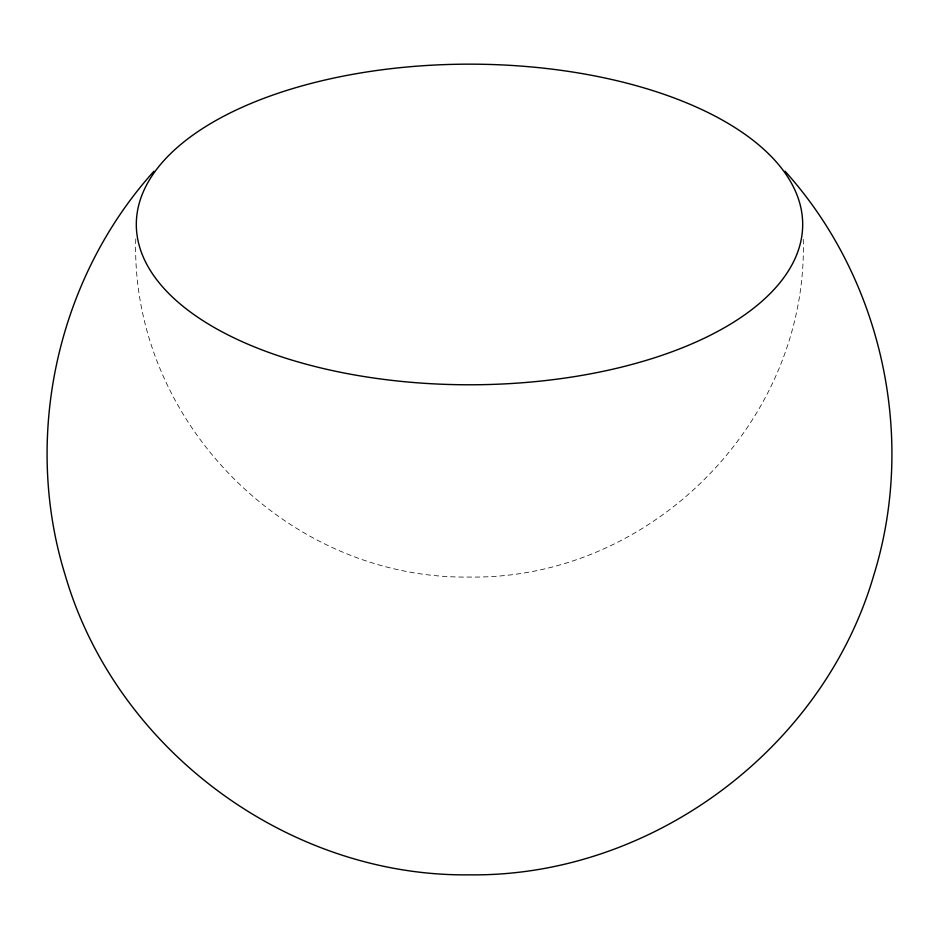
<?xml version="1.0" encoding="UTF-8"?>
<svg xmlns="http://www.w3.org/2000/svg" width="939" height="939" viewBox="0 0 939 939"><rect width="100%" height="100%" fill="white"/><g stroke="black" fill="none" stroke-linecap="round" stroke-linejoin="round"><path stroke-width="0.7" stroke-dasharray="4.7 3.52" d="M135.791 238.893L135.639 243.189C133.021 423.559 289.13 579.656 469.5 577.051C649.87 579.656 805.979 423.559 803.361 243.189L803.209 238.893"/><path stroke-width="1.41" d="M153.984 171.215C57.068 278.566 22.336 436.799 65.143 574.95C115.673 749.275 288.015 877.085 469.5 874.843C650.985 877.085 823.327 749.275 873.857 574.95C916.664 436.799 881.932 278.566 785.016 171.215M768.607 153.843L770.614 155.839A333.181 160.311 0 0 1 625.644 366.081L621.841 367.043A333.181 160.311 0 0 1 317.159 367.043L313.356 366.081A333.181 160.311 0 0 1 168.386 155.839L170.745 153.503A333.181 160.311 0 0 1 469.5 64.157A333.181 160.311 0 0 1 768.255 153.503"/></g></svg>
